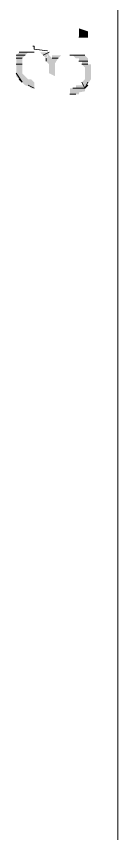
# Model space of a CAD drawing. Header units: millimetres. Extents: x 182 to 575, y -105 to 95.
# Drawn here: x 281.633 to 281.794, y 80.512 to 81.811 of the extents above; entities that cross this region are included whole.
import ezdxf

# ---------------------------------------------------------------- set-up
doc = ezdxf.new("R2010")
doc.units = ezdxf.units.MM
doc.header["$MEASUREMENT"] = 0
doc.layers.add('PDF_Geometry', color=7, linetype='Continuous')
doc.layers.add('PDF_Solid Fills', color=7, linetype='Continuous')

msp = doc.modelspace()

# ---------------------------------------------------------------- hatches: boundary and pattern name
at = {"layer": 'PDF_Solid Fills', "transparency": 33554559}
msp.add_hatch(color=256, dxfattribs=at).paths.add_polyline_path([(281.7325848838016, 81.7776722271353), (281.74686840232, 81.7776722271353), (281.74686840232, 81.78719566628874), (281.7325848838016, 81.7919589996221)])
h = msp.add_hatch(color=256, dxfattribs=at)
h.paths.add_polyline_path([(281.654012602051, 81.69910159882843), (281.656394275336, 81.6967215393046), (281.6611543811562, 81.6967215393046), (281.6611543811562, 81.70624495200306), (281.656394275336, 81.71100505782314), (281.6516309420026, 81.71100505782314), (281.6468708626376, 81.71576839115647), (281.6421075293042, 81.72052847052157), (281.6421075293042, 81.74433865570674), (281.6468708626376, 81.74910196258506), (281.6516309420026, 81.75386206840517), (281.6373441959709, 81.75386206840517), (281.6325841166058, 81.74910196258506), (281.6325841166058, 81.71576839115647), (281.6373441959709, 81.71100829856837), (281.6373441959709, 81.71100505782314), (281.6421075293042, 81.70624495200306), (281.6468708626376, 81.70148164512474)])
h.paths.add_polyline_path([(281.7182981377698, 81.6871981266062), (281.7325848838016, 81.6871981266062), (281.7325848838016, 81.69005430433063), (281.7421082965, 81.6919582059713), (281.7421082965, 81.6967215393046), (281.74686840232, 81.70148164512474), (281.74686840232, 81.70386087820691), (281.7516317356534, 81.71100505782314), (281.7516317356534, 81.7348152165533), (281.74686840232, 81.7348152165533), (281.74686840232, 81.74433865570674), (281.7421082965, 81.74910196258506), (281.7230614711032, 81.74910196258506), (281.7278215504683, 81.74433865570674), (281.7325848838016, 81.74433865570674), (281.7325848838016, 81.73957854988666), (281.7373449896216, 81.73957854988666), (281.7373449896216, 81.7348152165533), (281.7421082965, 81.73005513718823), (281.7421082965, 81.71100505782314), (281.7373449896216, 81.70624495200306), (281.7373449896216, 81.70148164512474), (281.7278215504683, 81.70148164512474), (281.7278215504683, 81.6967215393046), (281.7182981377698, 81.6967215393046)])
h.paths.add_polyline_path([(281.6944879525846, 81.7364001196319), (281.699251285918, 81.74433865570674), (281.704011391738, 81.74910196258506), (281.6897278732196, 81.74910196258506), (281.6897278732196, 81.74433865570674), (281.6849645398862, 81.74910196258506), (281.6849645398862, 81.75386206840517), (281.6802012065529, 81.73957854988666), (281.6849645398862, 81.7348152165533), (281.6849645398862, 81.72052847052157), (281.6944879525846, 81.71576839115647)])
h.paths.add_polyline_path([(281.6754411271878, 81.74910196258506), (281.6802012065529, 81.74433865570674), (281.6849645398862, 81.75386206840517), (281.6706777938545, 81.75386206840517)])

# ---------------------------------------------------------------- linework, layer by layer
at = {"layer": 'PDF_Geometry', "lineweight": 13}
for points in [[(281.7944887462354, 80.23481651284959), (281.7944887462354, 80.25862669803479), (281.7944887462354, 83.4110053223734), (281.7944887462354, 83.43481548110356)], [(281.74686840232, 81.7776722271353), (281.7325848838016, 81.7776722271353), (281.74686840232, 81.7776722271353)], [(281.658774328246, 81.76338548110357), (281.6611559816852, 81.76338548110357), (281.6611543679286, 81.76338548110357), (281.6611559949127, 81.76100544142102), (281.6611543679286, 81.7586254017385), (281.6825828732195, 81.75624373507182)], [(281.6468708626376, 81.74910196258506), (281.6325841166058, 81.74910196258506), (281.6468708626376, 81.74910196258506)], [(281.6325841166058, 81.74433865570674), (281.6421075293042, 81.74433865570674), (281.6325841166058, 81.74433865570674)], [(281.6421075293042, 81.74433865570674), (281.6325841166058, 81.74433865570674), (281.6421075293042, 81.74433865570674)], [(281.6373441959709, 81.75386206840517), (281.656394275336, 81.75386206840517), (281.6373441959709, 81.75386206840517)], [(281.6611543811562, 81.75386206840517), (281.6373441959709, 81.75386206840517), (281.6611543811562, 81.75386206840517)], [(281.6373441959709, 81.75386206840517), (281.6611543811562, 81.75386206840517), (281.6373441959709, 81.75386206840517)], [(281.6754411271878, 81.74910196258506), (281.6849645398862, 81.75386206840517), (281.6754411271878, 81.74910196258506)], [(281.6802012065529, 81.74433865570674), (281.6802012065529, 81.74433865570674), (281.6802012065529, 81.73957854988666)], [(281.7421082965, 81.74910196258506), (281.7182981377698, 81.74910196258506), (281.7421082965, 81.74910196258506)], [(281.7182981377698, 81.74910196258506), (281.7421082965, 81.74910196258506), (281.7182981377698, 81.74910196258506)], [(281.6325841166058, 81.7348152165533), (281.6421075293042, 81.7348152165533), (281.6325841166058, 81.7348152165533)], [(281.6421075293042, 81.7348152165533), (281.6325841166058, 81.7348152165533), (281.6421075293042, 81.7348152165533)], [(281.7373449896216, 81.7348152165533), (281.74686840232, 81.7348152165533), (281.7373449896216, 81.7348152165533)], [(281.7421082965, 81.6967215393046), (281.7230614711032, 81.6967215393046), (281.7421082965, 81.6967215393046)]]:
    msp.add_lwpolyline(points, dxfattribs=at)
msp.add_lwpolyline([(281.7206798044366, 81.7586254017385, 0, 0, 0), (281.7159180980873, 81.7586254017385, 0, 0, 0), (281.7159164711031, 81.7586254017385, 0, 0, 0), (281.7159180848598, 81.75386206840517, 0.04285703703702991, 0.04285703703702991, 0), (281.7159164711031, 81.75386206840517, 0, 0, 0), (281.7159164711031, 81.74910196258506, 0, 0, 0)], format="xyseb", dxfattribs=at)
for points in [[(281.699251285918, 81.74433865570674), (281.6897278732196, 81.74433865570674), (281.699251285918, 81.74433865570674)], [(281.74686840232, 81.73957854988666), (281.7325848838016, 81.73957854988666), (281.74686840232, 81.73957854988666)], [(281.6325841166058, 81.72052847052157), (281.6421075293042, 81.70624495200306), (281.6325841166058, 81.72052847052157)], [(281.6373441959709, 81.71100505782314), (281.6421075293042, 81.70624495200306), (281.6373441959709, 81.71100505782314)], [(281.7373449896216, 81.70624495200306), (281.7421082965, 81.6967215393046), (281.7373449896216, 81.70624495200306)], [(281.74686840232, 81.70624495200306), (281.7421082965, 81.6967215393046), (281.74686840232, 81.70624495200306)], [(281.6516309420026, 81.70148164512474), (281.6611543811562, 81.6967215393046), (281.6516309420026, 81.70148164512474)], [(281.74686840232, 81.70148164512474), (281.7421082965, 81.6967215393046), (281.74686840232, 81.70148164512474)], [(281.7278215504683, 81.6871981266062), (281.7182981377698, 81.6871981266062), (281.7278215504683, 81.6871981266062)]]:
    msp.add_lwpolyline(points, close=True, dxfattribs=at)

doc.saveas('drawing.dxf')
